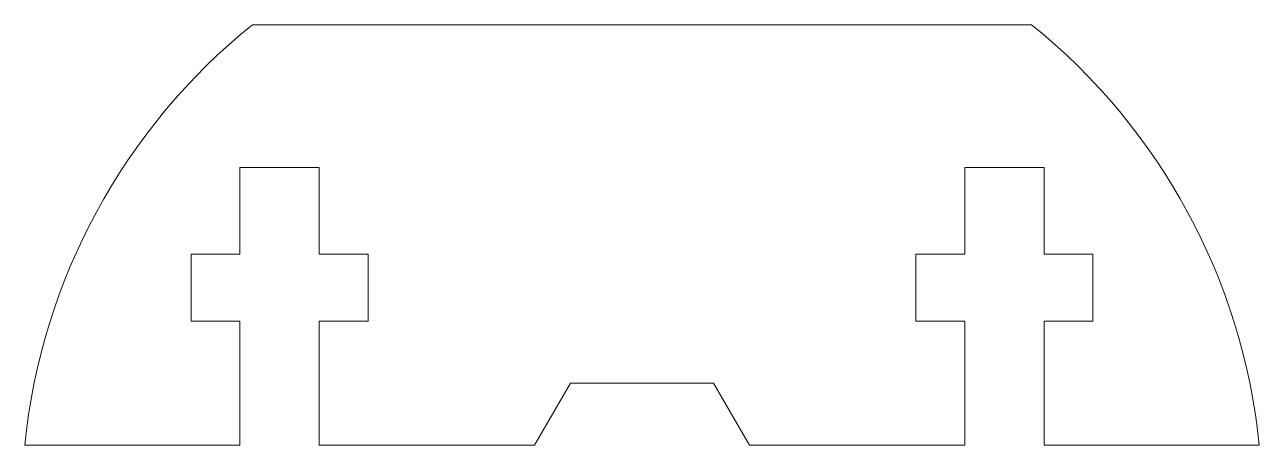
# Model space of a CAD drawing. Header units: millimetres. Extents: x -24.9 to 24.9, y 2.5 to 19.5.
import ezdxf

# ---------------------------------------------------------------- set-up
doc = ezdxf.new("R2010")
doc.units = ezdxf.units.MM

msp = doc.modelspace()

# ---------------------------------------------------------------- linework, layer by layer
at = {"color": 7, "linetype": 'Continuous', "lineweight": 15}
for p, q in [((-15.701, 19.455), (15.701, 19.455)), ((-16.202, 10.2), (-16.202, 13.7)), ((-16.202, 13.7), (-13.002, 13.7)), ((-13.002, 10.2), (-13.002, 13.7)), ((13.002, 10.2), (13.002, 13.7)), ((16.202, 13.7), (13.002, 13.7)), ((16.202, 10.2), (16.202, 13.7)), ((-18.165, 7.5), (-18.165, 10.2)), ((-16.202, 10.2), (-18.165, 10.2)), ((-11.04, 10.2), (-13.002, 10.2)), ((-11.04, 7.5), (-11.04, 10.2)), ((11.04, 7.5), (11.04, 10.2)), ((11.04, 10.2), (13.002, 10.2)), ((16.202, 10.2), (18.165, 10.2)), ((18.165, 7.5), (18.165, 10.2)), ((-16.202, 7.5), (-18.165, 7.5)), ((-16.202, 2.5), (-16.202, 7.5)), ((-11.04, 7.5), (-13.002, 7.5)), ((-13.002, 2.5), (-13.002, 7.5)), ((11.04, 7.5), (13.002, 7.5)), ((13.002, 2.5), (13.002, 7.5)), ((16.202, 7.5), (18.165, 7.5)), ((16.202, 2.5), (16.202, 7.5)), ((-2.887, 5), (-4.33, 2.5)), ((2.887, 5), (-2.887, 5)), ((4.33, 2.5), (2.887, 5)), ((-16.202, 2.5), (-24.875, 2.5)), ((-4.33, 2.5), (-13.002, 2.5)), ((4.33, 2.5), (13.002, 2.5)), ((16.202, 2.5), (24.875, 2.5))]:
    msp.add_line(p, q, dxfattribs=at)
for start, end in [(128.9047, 174.2608), (5.7392, 51.0953)]:
    msp.add_arc((0, 0), 25, start, end, dxfattribs=at)

doc.saveas('drawing.dxf')
